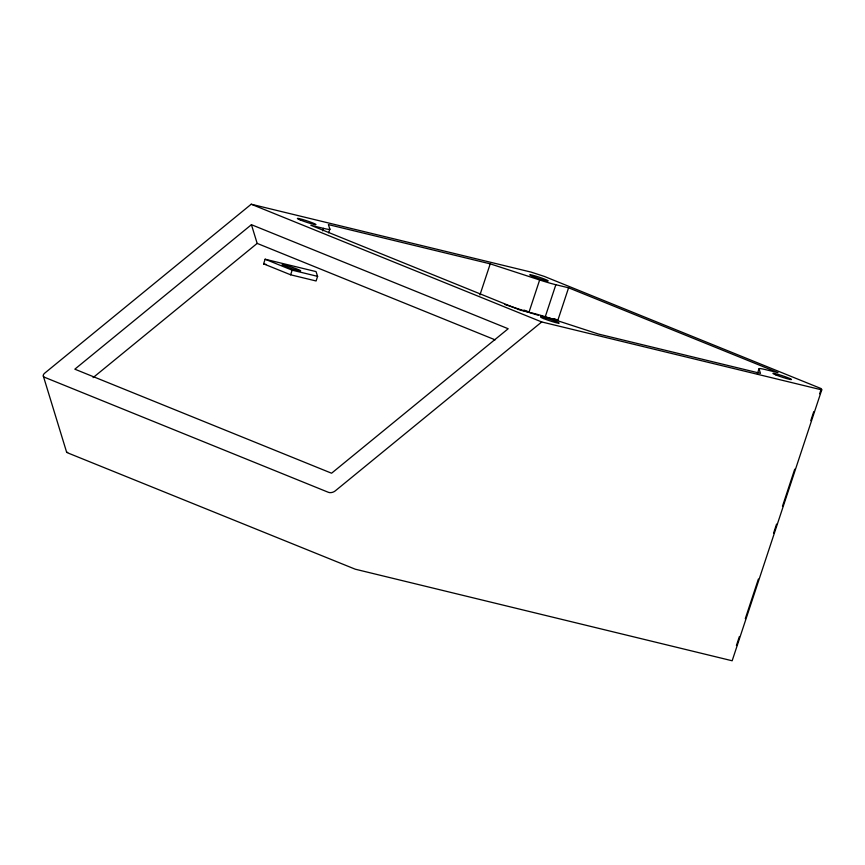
<?xml version="1.0" encoding="UTF-8"?>
<svg xmlns="http://www.w3.org/2000/svg" width="865" height="865" viewBox="0 0 865 865"><rect width="100%" height="100%" fill="white"/><g stroke="black" fill="none" stroke-linecap="round" stroke-linejoin="round"><path stroke-width="1.3" d="M263.598 263.857L265.133 259.23L316.039 271.599L317.606 276.368L316.082 280.974L290.629 274.8L263.598 263.857L266.215 264.495M290.629 274.8L292.165 270.172L317.606 276.368M322.742 230.858L323.564 228.371A24.436 1.784 18.3 0 0 329.868 229.095L328.635 232.836M479.924 294.987L490.228 263.847L539.652 279.979A24.436 1.784 18.3 0 0 555.849 284.715L568.586 287.796L778.035 372.674L765.298 369.582A24.436 1.784 18.3 0 0 758.994 368.858L757.351 373.842M504.857 304.512L528.947 312.362L539.652 279.979M540.452 315.866A24.436 1.784 18.3 0 0 545.145 317.098L555.849 284.715M545.145 317.098L557.871 320.191L568.586 287.796M736.418 645.528L739.37 636.575M745.284 618.691L758.389 579.074M773.602 533.078L776.565 524.125M782.479 506.241L794.73 469.187M810.797 420.628L813.749 411.675M819.663 393.791L820.939 389.953M821.75 389.877L541.728 321.953L335.144 490.974A4.887 2.822 -17 0 1 328.43 492.326L44.666 377.335A4.887 2.822 -17 0 1 44.612 373.237L251.207 204.227L531.229 272.14L544.345 276.422L821.361 388.677L821.75 389.877L732.158 660.774L355.266 569.202L67.784 452.914L66.659 452.319L43.315 376.016M66.659 452.319L67.686 452.373M251.434 224.695L74.833 369.182L331.576 473.22L508.177 328.743L251.434 224.695L257.165 243.4L495.115 339.837M93.096 377.627L257.165 243.4M490.228 263.847L328.386 224.597L329.868 229.095M323.564 228.371L310.838 225.278L520.287 310.157L533.013 313.249A24.436 1.784 18.3 0 1 549.21 317.985L598.645 334.106L760.476 373.366L758.994 368.858M523.952 310.103L527.564 311.357M554.249 318.72L557.871 320.191M251.207 204.227L541.728 321.953M265.133 259.23L292.165 270.172M538.322 315.26A24.436 1.784 18.3 0 1 528.947 312.362M775.829 374.891A9.774 0.714 18.3 0 0 791.226 379.573A9.774 0.714 18.3 0 0 779.527 374.837A9.774 0.714 18.3 0 0 775.829 374.891M532.602 276.324A9.774 0.714 18.3 0 0 547.999 281.006A9.774 0.714 18.3 0 0 536.289 276.27A9.774 0.714 18.3 0 0 532.602 276.324M543.544 318.547A9.774 0.714 18.3 0 0 558.941 323.229A9.774 0.714 18.3 0 0 547.231 318.493A9.774 0.714 18.3 0 0 543.544 318.547M300.306 219.98A9.774 0.714 18.3 0 0 315.703 224.673A9.774 0.714 18.3 0 0 304.004 219.926A9.774 0.714 18.3 0 0 300.306 219.98M285.007 266.247A9.774 0.714 18.3 0 0 300.404 270.94A9.774 0.714 18.3 0 0 288.705 266.193A9.774 0.714 18.3 0 0 285.007 266.247"/></g></svg>
